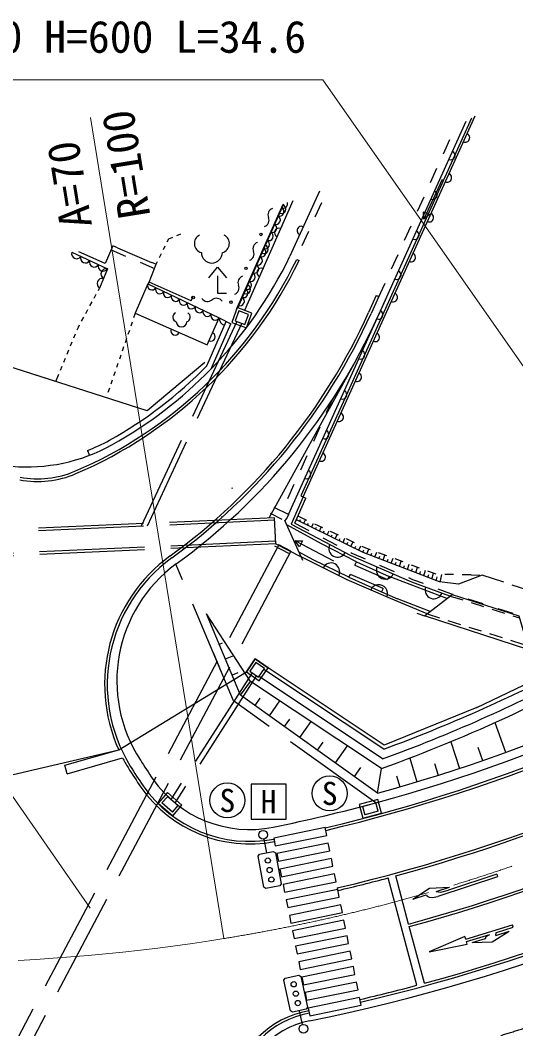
# Model space of a CAD drawing. Units: millimetres, scale not verified. Extents: x 40000 to 680000, y 20000 to 380000.
# Drawn here: x 464047 to 492369, y 276126 to 333726 of the extents above; entities that cross this region are included whole.
import ezdxf
from ezdxf.enums import TextEntityAlignment as Align

# ---------------------------------------------------------------- set-up
doc = ezdxf.new("R2010")
doc.units = ezdxf.units.MM
doc.header["$LTSCALE"] = 1000
doc.linetypes.add('CHAIN', pattern=[18.5, 12, -1.5, 3.5, -1.5])
doc.linetypes.add('DASHED', pattern=[7.5, 6, -1.5])
for name, color, linetype, lineweight in [('M-BGD', 7, 'Continuous', 25), ('M-BGD-EXST', 7, 'Continuous', 25), ('M-BMK', 2, 'CHAIN', 13), ('M-BMK-OTRS', 5, 'Continuous', 25), ('M-BMK-ROW', 30, 'Continuous', 25), ('M-STR-HTXT', 7, 'Continuous', 13), ('M-STR-STRC', 7, 'Continuous', 25)]:
    doc.layers.add(name, color=color, linetype=linetype, lineweight=lineweight)
doc.styles.add('ＭＳ ゴシック', font='')
doc.styles.get('ＭＳ ゴシック').set_extended_font_data('MS Gothic')

msp = doc.modelspace()

# ---------------------------------------------------------------- linework, layer by layer
at = {"layer": 'M-BGD'}
for p, q in [((479377, 305505), (489528, 327953)), ((489838, 328132), (480081, 306566)), ((480209, 306508), (490046, 328254)), ((488587, 326891), (488216, 326071)), ((487845, 325251), (487475, 324431)), ((488163, 324636), (487108, 322370)), ((481144, 323968), (479460, 320241)), ((476492, 317295), (479115, 323244)), ((479628, 323415), (476868, 317156)), ((481263, 323290), (480892, 322470)), ((487104, 323611), (486733, 322791)), ((487108, 322370), (487096, 322789)), ((487096, 322789), (487436, 322631)), ((487436, 322631), (487108, 322370)), ((472995, 321430), (473225, 321526)), ((480520, 321650), (480149, 320830)), ((486362, 321971), (485991, 321151)), ((472229, 320622), (472340, 320847)), ((472451, 321071), (472533, 321237)), ((472533, 321237), (472764, 321333)), ((469241, 320604), (470070, 320254)), ((469609, 320720), (471554, 319897)), ((472008, 320174), (472119, 320398)), ((485620, 320331), (485250, 319511)), ((466083, 313092), (444677, 319940)), ((470899, 319903), (471727, 319553)), ((471815, 319784), (471897, 319950)), ((471347, 318675), (470625, 317000)), ((471425, 318766), (471347, 318675)), ((484879, 318691), (484508, 317871)), ((468276, 317858), (468395, 318078)), ((468514, 318297), (468584, 318427)), ((468037, 317418), (468157, 317638)), ((473817, 317708), (473918, 317936)), ((484921, 317771), (484483, 316802)), ((467799, 316979), (467918, 317199)), ((470625, 317000), (470529, 316721)), ((476381, 317134), (476453, 317310)), ((467371, 316190), (467441, 316320)), ((467560, 316539), (467680, 316759)), ((470448, 316485), (470366, 316249)), ((474704, 313984), (475822, 316520)), ((474956, 313813), (476089, 316382)), ((475822, 316520), (476089, 316382)), ((467119, 315584), (467215, 315815)), ((467311, 316046), (467371, 316190)), ((470285, 316012), (470203, 315776)), ((466927, 315122), (467023, 315353)), ((470122, 315540), (470040, 315303)), ((466735, 314661), (466831, 314892)), ((469796, 314594), (469714, 314358)), ((469959, 315067), (469877, 314830)), ((466351, 313737), (466447, 313968)), ((466543, 314199), (466639, 314430)), ((469633, 314121), (469551, 313885)), ((478283, 305300), (483240, 314315)), ((466083, 313092), (466255, 313506)), ((469470, 313649), (469389, 313412)), ((469307, 313176), (469226, 312940)), ((469144, 312703), (469063, 312467)), ((481912, 312130), (481541, 311310)), ((481170, 310490), (480799, 309670)), ((467892, 309154), (468000, 308874)), ((480429, 308850), (480058, 308030)), ((476167, 307029), (476142, 306963)), ((479687, 307210), (479316, 306390)), ((480209, 306508), (479524, 304952)), ((479748, 305004), (480377, 306434)), ((480081, 306566), (480209, 306508)), ((480209, 306508), (480377, 306434)), ((479377, 305505), (478568, 305901)), ((475545, 305380), (475569, 305390)), ((478327, 305576), (478997, 305239)), ((479276, 305290), (479179, 305147)), ((479377, 305505), (479276, 305290)), ((480431, 305162), (479979, 305375)), ((480095, 303076), (479179, 305147)), ((479748, 305004), (480544, 304585)), ((480024, 305102), (480074, 305205)), ((480249, 304993), (480348, 305198)), ((480474, 304883), (480525, 304989)), ((480698, 304773), (480800, 304986)), ((481336, 304737), (480884, 304950)), ((480923, 304664), (480975, 304773)), ((481147, 304554), (481251, 304774)), ((481341, 304166), (482138, 303748)), ((481372, 304444), (481425, 304558)), ((481597, 304334), (481702, 304562)), ((482241, 304311), (481788, 304524)), ((481821, 304225), (481875, 304342)), ((482046, 304115), (482154, 304349)), ((482495, 303896), (482605, 304137)), ((478571, 303702), (479375, 303298)), ((478649, 303815), (480095, 303076)), ((481978, 302837), (479766, 304001)), ((480010, 303660), (479766, 304001)), ((479766, 304001), (480185, 303992)), ((480185, 303992), (480010, 303660)), ((482271, 304005), (482326, 304126)), ((483146, 303886), (482693, 304099)), ((482720, 303786), (482776, 303910)), ((482945, 303676), (483056, 303925)), ((483169, 303566), (483226, 303694)), ((483394, 303457), (483507, 303713)), ((483795, 303581), (483598, 303673)), ((484060, 303482), (483795, 303581)), ((480095, 303076), (480188, 302889)), ((482934, 303329), (482997, 303297)), ((482997, 303297), (483758, 302966)), ((483619, 303347), (483676, 303478)), ((483850, 303253), (483963, 303515)), ((484083, 303163), (484140, 303298)), ((484316, 303072), (484427, 303343)), ((484998, 303135), (484529, 303309)), ((484549, 302982), (484605, 303121)), ((484782, 302891), (484891, 303171)), ((485248, 302710), (485354, 302999)), ((480179, 302894), (480188, 302889)), ((483162, 302604), (485027, 301777)), ((483263, 302800), (485126, 301962)), ((484584, 302608), (485409, 302250)), ((485015, 302800), (485070, 302945)), ((485935, 302787), (485467, 302961)), ((485481, 302619), (485534, 302768)), ((485714, 302529), (485818, 302828)), ((485947, 302438), (485999, 302592)), ((486180, 302348), (486281, 302656)), ((486873, 302440), (486404, 302613)), ((486413, 302257), (486464, 302416)), ((486646, 302166), (486744, 302484)), ((482832, 301923), (482923, 302062)), ((482832, 301923), (484698, 301088)), ((484790, 301263), (482923, 302062)), ((486235, 301893), (486467, 301792)), ((486879, 302076), (486928, 302239)), ((487112, 301985), (487207, 302313)), ((487811, 302092), (487342, 302266)), ((487345, 301895), (487392, 302063)), ((487578, 301804), (487669, 302142)), ((487811, 301713), (487868, 301932)), ((488047, 301635), (488150, 302075)), ((488809, 302066), (488309, 302075)), ((489809, 302047), (489309, 302056)), ((489809, 302047), (490309, 302037)), ((491691, 301624), (490441, 302035)), ((486467, 301792), (487074, 301568)), ((487919, 301258), (488635, 300994)), ((493415, 301057), (492166, 301468)), ((487474, 299957), (485608, 300674)), ((488621, 300841), (489336, 300615)), ((488635, 300994), (488766, 300953)), ((489624, 300681), (490482, 300409)), ((489812, 300464), (490527, 300238)), ((491340, 300138), (492198, 299866)), ((477200, 295967), (474685, 299823)), ((476634, 295173), (474685, 299823)), ((486716, 299868), (487144, 299702)), ((487294, 299827), (488009, 299601)), ((491004, 300087), (491719, 299860)), ((492196, 299709), (492582, 299587)), ((488486, 299450), (489201, 299223)), ((489677, 299072), (490392, 298846)), ((490869, 298695), (491584, 298468)), ((475581, 298141), (475418, 298073)), ((492061, 298317), (492776, 298091)), ((475067, 297618), (475574, 296408)), ((476244, 297433), (475770, 297234)), ((484824, 292101), (477978, 296651)), ((476481, 296451), (476156, 296315)), ((484758, 291545), (477694, 296239)), ((476634, 295173), (477200, 295967)), ((484691, 290989), (477200, 295967)), ((484474, 289582), (476634, 295173)), ((477743, 295002), (477450, 294591)), ((478871, 294857), (478267, 294009)), ((479438, 293813), (479136, 293389)), ((480651, 293674), (480005, 292769)), ((491169, 293610), (491787, 291916)), ((481349, 292497), (481024, 292043)), ((482736, 292288), (482043, 291316)), ((488646, 292519), (489150, 290998)), ((490203, 292215), (490470, 291447)), ((486306, 291588), (486716, 290228)), ((483486, 291044), (483128, 290542)), ((484474, 289582), (484691, 290989)), ((487725, 291269), (487935, 290605)), ((485552, 290578), (485738, 289939)), ((472462, 289613), (471938, 289007)), ((472477, 289401), (472149, 289023)), ((473293, 288892), (472462, 289613)), ((472476, 289402), (473081, 288878)), ((484483, 289221), (483420, 288937)), ((484690, 288448), (484483, 289221)), ((471938, 289007), (472770, 288287)), ((472754, 288499), (472149, 289023)), ((472754, 288499), (473082, 288877)), ((472770, 288288), (473293, 288892)), ((483420, 288937), (483627, 288164)), ((483604, 288831), (484377, 289037)), ((483604, 288831), (483733, 288348)), ((484506, 288554), (484377, 289037)), ((483627, 288164), (484690, 288448)), ((484506, 288554), (483733, 288348))]:
    msp.add_line(p, q, dxfattribs=at)
at = {"layer": 'M-BGD', "linetype": 'DASHED'}
for p, q in [((476424, 316523), (470965, 304823)), ((476707, 316419), (471303, 304838)), ((478583, 305313), (456446, 304325)), ((478649, 303815), (478583, 305313)), ((478589, 305164), (456563, 304180)), ((478643, 303965), (457446, 303018)), ((478649, 303815), (457550, 302873)), ((478819, 303757), (459972, 268166)), ((479516, 303400), (478819, 303757)), ((479516, 303400), (460675, 267822)), ((476228, 294849), (472951, 302665)), ((477299, 296457), (472652, 289221)), ((477551, 296295), (472904, 289059)), ((484376, 289038), (476228, 294849))]:
    msp.add_line(p, q, dxfattribs=at)
at = {"layer": 'M-BGD'}
for points in [[(476453, 317310), (476505, 317435), (479068, 323228)], [(469609, 320720), (469347, 320843), (468900, 319837), (467399, 320489)], [(467002, 320471), (469030, 319529), (468584, 318427)], [(473817, 317708), (471425, 318766), (471815, 319784), (471554, 319897)], [(471347, 318675), (475422, 316733), (476075, 316385)], [(470625, 317000), (474738, 315181), (475422, 316733)], [(483162, 302604), (483263, 302800), (481262, 303817), (479289, 304901)], [(479524, 304952), (482932, 303161), (486412, 301653), (488586, 300852), (488621, 300841)], [(490441, 302035), (489084, 301512), (487998, 301644), (483654, 303333), (479833, 305199)], [(482832, 301923), (480781, 302906), (479985, 303343)], [(487303, 299824), (487294, 299827), (485215, 300695), (482729, 301773), (480095, 303076)], [(488435, 300698), (488327, 300733), (485126, 301962), (485027, 301777)], [(484790, 301263), (484698, 301088), (485608, 300674)]]:
    msp.add_lwpolyline(points, dxfattribs=at)
for points in [[(477289, 317001), (476447, 317312), (476136, 316470), (476978, 316159)], [(477289, 317001), (476447, 317312), (476136, 316470), (476978, 316159)], [(477097, 316912), (476536, 317120), (476328, 316559), (476889, 316351)], [(493118, 297777), (487144, 299702), (488730, 300926), (492546, 299709)], [(478219, 296736), (477481, 297246), (476971, 296508), (477709, 295998)], [(478011, 296698), (477519, 297038), (477179, 296546), (477671, 296206)]]:
    msp.add_lwpolyline(points, close=True, dxfattribs=at)
for centre in [(477808, 321492), (476950, 319555), (473934, 317888), (476093, 317618), (476093, 317618)]:
    msp.add_circle(centre, 75, dxfattribs=at)
for centre, radius, start, end in [((489483, 327008), 250, 245.65782, 65.65782), ((488648, 326006), 250, 245.66599, 65.66599), ((488453, 324730), 250, 245.65782, 65.65782), ((487618, 323729), 250, 245.66599, 65.66599), ((478977, 322930), 250, 246.20264, 66.20264), ((479073, 323248), 254, 247.07984, 14.50064), ((478578, 322615), 375, 107.94629, 204.3081), ((478867, 322783), 254, 247.07984, 65.17454), ((487422, 322453), 250, 245.65782, 65.65782), ((477894, 322306), 375, 287.94629, 24.3081), ((478455, 321854), 254, 247.07984, 65.17454), ((478661, 322318), 254, 247.07984, 65.17454), ((478250, 321389), 254, 247.07984, 65.17454), ((478828, 321600), 250, 66.20264, 246.20264), ((480123, 321706), 250, 65.68396, 245.68396), ((486588, 321451), 250, 245.66599, 65.66599), ((477721, 320678), 375, 107.94629, 204.3081), ((477968, 320643), 250, 246.20264, 66.20264), ((478044, 320924), 254, 247.07984, 65.17454), ((459656, 379988), 93750, 285.35025, 321.29769), ((467269, 320382), 281, 161.46668, 328.7146), ((477037, 320369), 375, 287.94629, 24.3081), ((477838, 320459), 254, 247.07984, 65.17454), ((486392, 320175), 250, 245.65782, 65.65782), ((467776, 320146), 281, 161.46668, 328.7146), ((468283, 319911), 281, 161.46668, 328.7146), ((468790, 319675), 281, 161.46668, 328.7146), ((457353, 330941), 24561, 315.78516, 334.17309), ((477427, 319529), 254, 247.07984, 65.17454), ((477632, 319994), 254, 247.07984, 65.17454), ((468967, 319234), 302, 77.87846, 238.10376), ((477221, 319064), 254, 247.07984, 65.17454), ((477819, 319313), 250, 66.20264, 246.20264), ((485558, 319173), 250, 245.66599, 65.66599), ((468744, 318683), 302, 77.87846, 238.10376), ((471574, 318568), 251, 154.69846, 334.33817), ((476180, 318432), 375, 287.94629, 24.3081), ((476864, 318741), 375, 107.94629, 204.3081), ((476960, 318355), 250, 246.20264, 66.20264), ((477015, 318599), 254, 247.07984, 65.17454), ((472027, 318352), 251, 154.69846, 334.33817), ((472479, 318136), 251, 154.69846, 334.33817), ((472932, 317920), 251, 154.69846, 334.33817), ((476809, 318134), 254, 247.07984, 65.17454), ((485361, 317897), 250, 245.65782, 65.65782), ((473385, 317705), 251, 154.69846, 334.33817), ((473838, 317489), 251, 154.69846, 334.33817), ((474290, 317273), 251, 154.69846, 334.33817), ((474757, 318071), 408, 216.80077, 308.91287), ((475270, 317435), 408, 36.80077, 128.91287), ((476604, 317670), 254, 247.07984, 65.17454), ((452132, 331420), 35500, 305.92671, 335.68396), ((474743, 317057), 251, 154.69846, 334.33817), ((475196, 316841), 251, 154.69846, 334.33817), ((484527, 316895), 250, 245.66599, 65.66599), ((475819, 316690), 399, 173.88597, 256.61426), ((472912, 315989), 250, 156.14248, 336.14248), ((474941, 315641), 250, 246.21548, 66.21548), ((484331, 315619), 250, 245.65782, 65.65782), ((483497, 314617), 250, 245.66599, 65.66599), ((457353, 330941), 24261, 299.08007, 315.65794), ((459656, 379988), 105500, 281.43445, 321.29768), ((457353, 330941), 24561, 299.08007, 315.78516), ((483300, 313342), 250, 245.65782, 65.65782), ((482467, 312339), 250, 245.66599, 65.66599), ((482270, 311064), 250, 245.65782, 65.65782), ((459656, 379988), 109500, 283.11926, 321.29768), ((464430, 318215), 10000, 231.16317, 299.08007), ((481437, 310061), 250, 245.66599, 65.66599), ((464430, 318215), 9700, 290.91329, 299.08007), ((481239, 308786), 250, 245.65782, 65.65782), ((480407, 307783), 250, 245.66599, 65.66599), ((482179, 303557), 500, 152.27846, 332.27846), ((477844, 295995), 8272, 126.16917, 213.10736), ((481807, 302229), 500, 333.69347, 153.69347), ((484904, 302306), 500, 156.56169, 336.56169), ((459656, 379988), 94250, 285.20563, 304.18886), ((484538, 300988), 500, 336.54149, 156.54149), ((487685, 301184), 500, 159.79366, 339.79366), ((454392, 375202), 89497, 289.78816, 300.18325), ((454392, 375202), 88497, 290.11307, 297.66312), ((454392, 375202), 88997, 289.94987, 297.79683), ((489459, 302846), 21750, 211.51147, 214.93243), ((477161, 294257), 6750, 214.93243, 281.54026), ((459656, 379988), 94250, 281.54026, 285.20563), ((462623, 402552), 131752, 279.73766, 297.77278), ((481562, 271681), 5000, 101.43445, 174.74034)]:
    msp.add_arc(centre, radius, start, end, dxfattribs=at)
at = {"layer": 'M-BGD', "linetype": 'DASHED'}
msp.add_arc((459656, 379988), 109000, 283.05421, 321.29768, dxfattribs=at)
at = {"layer": 'M-BGD-EXST'}
for p, q in [((474829, 319003), (475329, 319628)), ((475329, 319628), (475829, 319003)), ((475329, 319128), (475329, 318128)), ((475329, 318128), (475829, 318128)), ((477973, 286963), (478119, 286177)), ((477646, 285987), (477726, 286104)), ((477973, 284217), (477646, 285987)), ((477726, 286104), (478512, 286249)), ((478512, 286249), (478629, 286169)), ((478629, 286169), (478956, 284399)), ((478090, 284137), (477973, 284217)), ((478876, 284283), (478090, 284137)), ((478956, 284399), (478876, 284283)), ((479113, 278906), (479189, 279025)), ((479497, 277147), (479113, 278906)), ((479189, 279025), (479971, 279196)), ((479971, 279196), (480090, 279119)), ((480090, 279119), (480474, 277361)), ((479617, 277071), (479497, 277147)), ((480398, 277242), (479617, 277071)), ((480178, 276375), (480007, 277156)), ((480474, 277361), (480398, 277242))]:
    msp.add_line(p, q, dxfattribs=at)
msp.add_lwpolyline([(477239, 288095), (479239, 288095), (479239, 290095), (477239, 290095)], close=True, dxfattribs=at)
for centre, radius in [((481733, 289569), 1000), ((475887, 289167), 1000), ((477928, 287209), 250), ((478201, 285734), 150), ((478301, 285193), 150), ((478401, 284652), 150), ((479676, 278671), 150), ((479794, 278133), 150), ((479911, 277596), 150), ((480232, 276131), 250)]:
    msp.add_circle(centre, radius, dxfattribs=at)
for centre, radius, start, end in [((474535, 320975), 536, 116.08697, 255.3341), ((475464, 320975), 536, 284.66578, 63.91291), ((474999, 320456), 600, 179.99994, 359.99994), ((473038, 316765), 268, 116.08704, 255.33417), ((473502, 316765), 268, 284.66586, 63.91299), ((473270, 316505), 300, 180.00001, 0.00001)]:
    msp.add_arc(centre, radius, start, end, dxfattribs=at)
at = {"layer": 'M-BMK'}
msp.add_lwpolyline([(463941, 280024), (464939, 280085), (465936, 280153), (466933, 280230), (467930, 280315), (468925, 280408), (469920, 280509), (470914, 280620), (471907, 280739), (472899, 280868), (473889, 281006), (474878, 281153), (475681, 281280)], dxfattribs=at)
msp.add_arc((459656, 379988), 100000, 279.22129, 320.86787, dxfattribs=at)
at = {"layer": 'M-BMK-OTRS'}
for p, q in [((476971, 296508), (477481, 297246)), ((477481, 297246), (478219, 296736)), ((484850, 292324), (478219, 296736)), ((490148, 294468), (495313, 296959)), ((469677, 292059), (476971, 296508)), ((490148, 294468), (484850, 292324)), ((454400, 288496), (469677, 292059))]:
    msp.add_line(p, q, dxfattribs=at)
at = {"layer": 'M-BMK-ROW'}
for p, q in [((471307, 311421), (444677, 319940)), ((474593, 314177), (471307, 311421))]:
    msp.add_line(p, q, dxfattribs=at)
at = {"layer": 'M-STR-HTXT'}
for p, q in [((481335, 330313), (450637, 330313)), ((506393, 294525), (481335, 330313)), ((475681, 281280), (468069, 328167)), ((468046, 283015), (439964, 323402))]:
    msp.add_line(p, q, dxfattribs=at)
at = {"layer": 'M-STR-STRC'}
for p, q in [((479848, 320066), (479984, 320002)), ((484397, 318008), (483959, 317039)), ((484397, 318008), (484534, 317946)), ((484534, 317946), (484096, 316977)), ((466601, 291176), (469677, 292059)), ((466739, 290695), (469898, 291602)), ((466739, 290695), (466601, 291176)), ((481473, 287614), (478533, 287017)), ((478533, 287017), (478622, 286576)), ((481652, 286732), (478712, 286135)), ((478712, 286135), (478801, 285694)), ((481831, 285850), (478891, 285253)), ((478891, 285253), (478980, 284812)), ((482010, 284968), (479070, 284371)), ((486710, 278611), (485076, 284747)), ((486244, 282110), (485511, 284864)), ((491328, 284811), (487909, 283686)), ((491282, 284954), (488527, 284047)), ((491282, 284954), (491328, 284811)), ((479070, 284371), (479159, 283930)), ((482189, 284086), (479249, 283489)), ((486485, 283533), (487436, 284162)), ((487436, 284162), (488575, 284221)), ((487815, 283971), (488575, 284221)), ((487815, 283971), (488080, 283939)), ((488080, 283939), (488527, 284047)), ((479249, 283489), (479338, 283048)), ((486485, 283533), (487245, 283783)), ((487245, 283783), (487307, 283700)), ((487307, 283700), (487425, 283647)), ((487425, 283647), (487586, 283630)), ((487586, 283630), (487909, 283686)), ((482368, 283204), (479428, 282607)), ((479428, 282607), (479518, 282166)), ((482547, 282322), (479607, 281725)), ((479607, 281725), (479697, 281284)), ((487145, 278728), (486283, 281965)), ((489504, 281248), (492180, 282069)), ((491018, 281085), (491982, 281694)), ((491217, 281460), (491982, 281694)), ((491268, 281632), (492224, 281926)), ((492224, 281926), (492180, 282069)), ((482726, 281440), (479786, 280843)), ((489460, 281391), (487422, 280530)), ((489504, 281248), (489460, 281391)), ((489548, 281104), (490886, 281515)), ((489592, 280961), (489548, 281104)), ((489878, 281049), (490643, 281283)), ((490643, 281283), (490677, 281391)), ((490677, 281391), (490886, 281515)), ((491217, 281460), (491247, 281621)), ((491247, 281621), (491268, 281632)), ((479786, 280843), (479876, 280402)), ((482905, 280558), (479965, 279961)), ((487422, 280530), (489592, 280961)), ((489878, 281049), (491018, 281085)), ((479965, 279961), (480055, 279520)), ((483084, 279676), (480144, 279079)), ((480144, 279079), (480234, 278638)), ((483263, 278794), (480323, 278197)), ((480323, 278197), (480413, 277756)), ((483443, 277912), (480503, 277315)), ((480503, 277315), (480592, 276874))]:
    msp.add_line(p, q, dxfattribs=at)
for points in [[(478622, 286576), (481562, 287173), (481473, 287614)], [(478801, 285694), (481741, 286291), (481652, 286732)], [(478980, 284812), (481920, 285409), (481831, 285850)], [(479159, 283930), (482099, 284527), (482010, 284968)], [(479338, 283048), (482279, 283645), (482171, 284173)], [(479518, 282166), (482458, 282763), (482368, 283204)], [(479697, 281284), (482637, 281881), (482547, 282322)], [(479876, 280402), (482816, 280999), (482726, 281440)], [(480055, 279520), (482995, 280117), (482905, 280558)], [(480234, 278638), (483174, 279235), (483084, 279676)], [(480413, 277756), (483353, 278353), (483263, 278794)], [(480592, 276874), (483532, 277471), (483443, 277912)]]:
    msp.add_lwpolyline(points, dxfattribs=at)
for centre, radius, start, end in [((459656, 379988), 94925, 283.28671, 321.29769), ((459656, 379988), 95075, 283.28671, 321.29769), ((457354, 330940), 24984, 293.1476, 334.20443), ((457354, 330940), 25134, 293.1476, 334.20443), ((459656, 379988), 98425, 283.22239, 321.29769), ((452132, 331420), 34925, 305.92671, 335.68396), ((452132, 331420), 35075, 305.92671, 335.68396), ((459656, 379988), 105075, 283.11431, 321.29768), ((459656, 379988), 104925, 285.18784, 321.29768), ((465045, 312956), 5575, 259.40146, 293.12296), ((465045, 312956), 5425, 259.40146, 293.12296), ((477949, 295790), 9075, 125.92671, 204.27485), ((477949, 295790), 8925, 125.92671, 211.51147), ((459656, 379988), 98575, 285.20541, 302.38779), ((459656, 379988), 101425, 285.19704, 302.38992), ((459656, 379988), 101575, 285.19704, 302.38992), ((477949, 295790), 9075, 207.47936, 211.51147), ((489459, 302846), 22575, 211.51147, 214.93243), ((489459, 302846), 22425, 211.51147, 214.93243), ((477161, 294257), 7575, 214.93243, 280.74712), ((477161, 294257), 7425, 214.93243, 280.73237), ((459656, 379988), 98575, 283.22106, 284.94385), ((459656, 379988), 104925, 283.11431, 284.94211), ((481562, 271681), 5575, 100.63232, 168.5733), ((481562, 271681), 5425, 100.60896, 168.06921)]:
    msp.add_arc(centre, radius, start, end, dxfattribs=at)

# ---------------------------------------------------------------- texts
at = {"layer": 'M-BGD-EXST', "style": 'ＭＳ ゴシック'}
for s, p in [('S', (475887, 289167)), ('H', (478239, 289095)), ('S', (481733, 289569))]:
    msp.add_text(s, height=1320, dxfattribs=at).set_placement(p, align=Align.MIDDLE_CENTER)
at = {"layer": 'M-STR-HTXT', "style": 'ＭＳ ゴシック'}
msp.add_text('BOX B=1200 H=600 L=34.6', height=1833, dxfattribs=at).set_placement((480387, 331313), align=Align.BOTTOM_RIGHT)
msp.add_text('R=100', height=1833, rotation=99.221, dxfattribs=at).set_placement((469685, 322266), align=Align.TOP_LEFT)
msp.add_text('A=70', height=1833, rotation=99.221, dxfattribs=at).set_placement((468698, 322106), align=Align.BOTTOM_LEFT)

doc.saveas('drawing.dxf')
